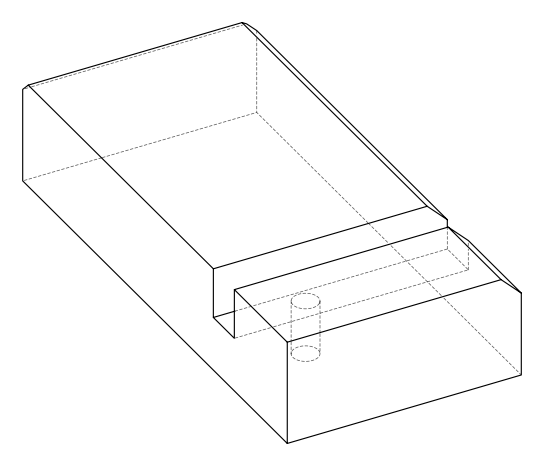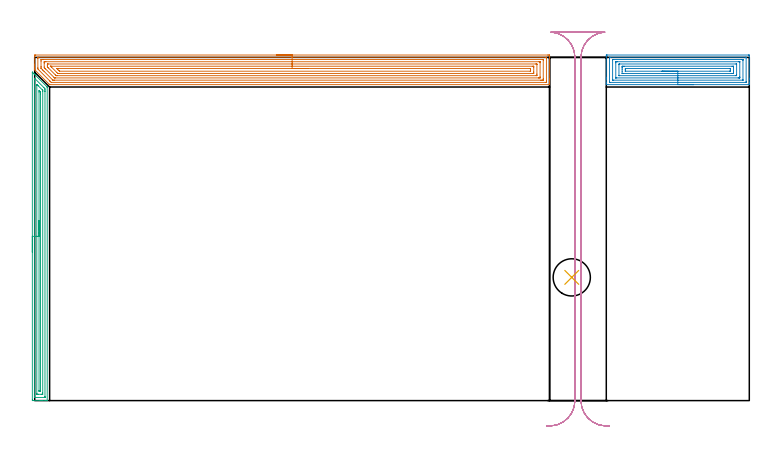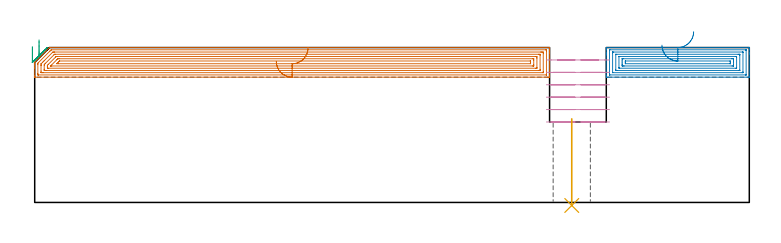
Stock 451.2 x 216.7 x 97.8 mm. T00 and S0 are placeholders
(PLAN: 5 operations, 2 tool changes, 37.6 min)
(1 AREA_MILL | FG_CHAMFER_SURFACE | UGT0205_001 | 18.38 min | 58198 mm3)
(2 AREA_MILL_1 | FG_CHAMFER_SURFACE_1 | UGT0205_001 | 5.37 min | 17143 mm3)
(3 AREA_MILL_2 | FG_CHAMFER_SURFACE_2 | UGT0205_001 | 6.68 min | 8887 mm3)
(4 MILL_RECTANGULAR_SLOT | SLOT_RECTANGULAR | UGT0201_004 | Follow Part, ap 8, ae 75% | 6.9 min | 361942 mm3)
(5 INDEXABLE_INSERT_DRILL_THROUGH_HOLE_FROM_SOLID | STEP1HOLE | NXT0302_018 | 0.23 min | 22027 mm3)
(TOOL UGT0205_001 | Chamfer Mill 20 x 3 x 45 deg. | D20 FL50 Z2)
(TOOL UGT0201_004 | End Mill 32 mm | D32 FL53 Z6)
(TOOL NXT0302_018 | Index. Insert Drill 23.5mm [880-D2350L25-03] | D23.5 PA176 FL71 Z2)
(OP 1 AREA_MILL)
G17 G21 G94 G90
T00 M6
G54
G17 G0 G90 X152.55 Y218.2 S1061 M3
G43 Z107.8 H0
Z89.1
G94 G1 X152.588 Z88.228 F250.
X152.702 Z87.363
X152.891 Z86.512
X153.153 Z85.68
X153.487 Z84.874
X153.89 Z84.1
X154.358 Z83.364
X154.89 Z82.672
X155.479 Z82.029
X156.122 Z81.44
X156.814 Z80.908
X157.55 Z80.44
X158.324 Z80.037
X159.13 Z79.703
X159.962 Z79.441
X160.813 Z79.252
X161.678 Z79.138
X162.55 Z79.1
X323.993
X324.497 Y218.199 Z79.101
X324.996 Y218.195 Z79.103
X325.091 Y218.192 Z79.106
X325.096 Y217.7 Z79.598
X325.1 Y217.102 Z80.196
Y203.253 Z94.042
Y202.655 Z94.639
Y202.081 Z95.215
Y201.77 Z95.526
Y201.196 Z96.1
Y200.885 Z96.409
Y200.263 Z97.036
Y199.852 Z97.448
Y199.52 Z97.77
X325.092 Y199.503 Z97.788
X324.944 Y199.5 Z97.8
X9.525
X9.405 Y199.504 Z97.79
X9.352 Y199.549 Z97.748
X9.187 Y199.713 Z97.587
X9.14 Y199.76 Z97.54
X0.157 Y208.743 Z88.555
X0.053 Y208.85 Z88.449
X0.01 Y208.896 Z88.403
X0. Y209.472 Z87.827
Y209.998 Z87.301
Y210.62 Z86.676
Y211.816 Z85.481
Y212.39 Z84.905
Y217.413 Z79.885
X0.003 Y217.7 Z79.598
X0.008 Y218.192 Z79.106
X0.104 Y218.195 Z79.103
X0.603 Y218.2 Z79.1
X162.55
Y216.786 Z80.514
X322.934 Y216.785 Z80.515
X323.029 Y216.783 Z80.517
X323.076 Y216.78 Z80.52
X323.09 Y216.778 Z80.522
X323.092 Y216.763 Z80.537
X323.097 Y216.662 Z80.638
X323.1 Y216.431 Z80.869
X323.099 Y201.77 Z95.53
X323.098 Y201.388 Z95.912
X323.09 Y201.002 Z96.298
X323.081 Y200.921 Z96.379
X323.036 Y200.919 Z96.381
X322.928 Y200.916 Z96.384
X322.713 Y200.914 Z96.386
X322.683
X10.634 Y200.915 Z96.385
X10.526 Y200.916 Z96.384
X10.473 Y200.918 Z96.382
X10.449 Y200.921 Z96.379
X10.418 Y200.941 Z96.359
X9.579 Y201.77 Z95.53
X9.526 Y201.824 Z95.476
X2.387 Y208.964 Z88.336
X2.01 Y209.353 Z87.947
X2.005 Y209.735 Z87.565
X2.001 Y210.118 Z87.182
Y215.93 Z81.37
X2.002 Y216.312 Z80.988
X2.01 Y216.698 Z80.602
X2.019 Y216.779 Z80.521
X2.064 Y216.781 Z80.519
X2.172 Y216.784 Z80.516
X2.387 Y216.786 Z80.514
X2.416
X162.55
Y215.372 Z81.928
X320.928 Y215.371 Z81.929
X321.038 Y215.369 Z81.931
X321.076 Y215.367 Z81.933
X321.09 Y215.365 Z81.935
X321.093 Y215.329 Z81.971
X321.097 Y215.215 Z82.085
X321.099 Y215.045 Z82.255
X321.1 Y214.874 Z82.426
Y203.37 Z93.93
X321.097 Y202.655 Z94.645
X321.095 Y202.49 Z94.81
X321.083 Y202.336 Z94.964
X320.928 Y202.334 Z94.966
X320.364 Y202.33 Z94.97
X320.036 Y202.329 Z94.971
X319.473 Y202.328 Z94.972
X12.532 Y202.329 Z94.971
X12.202 Y202.33 Z94.97
X11.635 Y202.333 Z94.967
X11.48 Y202.336 Z94.964
X11.31 Y202.494 Z94.806
X11.145 Y202.655 Z94.645
X5.834 Y207.965 Z89.335
X5.064 Y208.735 Z88.565
X4.949 Y208.85 Z88.45
X4.172 Y209.631 Z87.669
X4.075 Y209.735 Z87.565
X4.01 Y209.822 Z87.478
X4.004 Y209.901 Z87.399
X4. Y210.62 Z86.68
Y210.79 Z86.51
Y214.33 Z82.97
X4.003 Y215.045 Z82.255
X4.005 Y215.21 Z82.09
X4.017 Y215.365 Z81.935
X4.172 Y215.366 Z81.934
X4.736 Y215.371 Z81.93
X5.064 Z81.929
X5.627 Y215.372 Z81.928
X162.55
Y213.957 Z83.343
X318.456
X319.001 Y213.952 Z83.348
X319.06 Y213.95 Z83.35
X319.09 Y213.946 Z83.354
X319.092 Y213.902 Z83.398
X319.096 Y213.708 Z83.592
X319.1 Y213.318 Z83.982
Y204.425 Z92.875
X319.096 Y204.004 Z93.296
X319.091 Y203.794 Z93.506
X319.088 Y203.749 Z93.551
X319.037 Y203.747 Z93.553
X318.937 Y203.745 Z93.555
X318.251 Y203.743 Z93.557
X318.047
X13.095
X12.889 Y203.745 Z93.555
X12.548 Y203.75 Z93.55
X12.507 Y203.753 Z93.547
X12.438 Y203.818 Z93.482
X12.332 Y203.919 Z93.381
X12.202 Y204.046 Z93.254
X6.849 Y209.4 Z87.9
X6.518 Y209.735 Z87.565
X6.192 Y210.069 Z87.231
X6.01 Y210.263 Z87.037
X6. Y210.62 Z86.68
Y213.232 Z84.068
Y213.275 Z84.025
X6.004 Y213.696 Z83.604
X6.009 Y213.906 Z83.394
X6.011 Y213.951 Z83.349
X6.063 Y213.953 Z83.347
X6.163 Y213.955 Z83.345
X6.849 Y213.957 Z83.343
X7.053
X162.55
Y212.543 Z84.757
X316.467
X316.621 Y212.541 Z84.759
X316.93 Y212.536 Z84.764
X317.091 Y212.528 Z84.772
X317.094 Y212.479 Z84.821
X317.097 Y212.39 Z84.91
X317.1 Y212.133 Z85.167
X317.099 Y206.195 Z91.105
X317.097 Y205.57 Z91.73
X317.09 Y205.31 Z91.99
X317.076 Y205.164 Z92.136
X316.776 Y205.159 Z92.141
X316.621 Y205.158 Z92.142
X14.141 Y205.157 Z92.143
X13.987 Y205.158 Z92.142
X13.832 Y205.161 Z92.139
X13.542 Y205.168 Z92.132
X13.394 Y205.31 Z91.99
X13.095 Y205.605 Z91.695
X8.633 Y210.066 Z87.234
X8.087 Y210.62 Z86.68
X8.01 Y210.701 Z86.599
X8.007 Y210.777 Z86.523
X8.003 Y210.934 Z86.366
X8. Y211.248 Z86.052
X8.001 Y211.505 Z85.795
X8.003 Y212.13 Z85.17
X8.01 Y212.39 Z84.91
X8.024 Y212.536 Z84.764
X8.324 Y212.541 Z84.759
X8.479 Y212.543 Z84.757
X162.55
Y211.129 Z86.171
X314.169
X314.682 Y211.126 Z86.174
X315.068 Y211.122 Z86.178
X315.09 Y211.119 Z86.181
X315.096 Y211.095 Z86.205
X315.099 Y210.62 Z86.68
X315.1 Y210.206 Z87.094
Y207.494 Z89.806
X315.099 Y207.08 Z90.22
X315.096 Y206.605 Z90.695
X315.09 Y206.581 Z90.719
X315.068 Y206.578 Z90.722
X314.682 Y206.573 Z90.727
X314.303 Y206.572 Z90.728
X15.392
X14.879 Y206.574 Z90.726
X14.708 Y206.577 Z90.723
X14.578 Y206.581 Z90.719
X13.987 Y207.161 Z90.139
X10.527 Y210.62 Z86.68
X10.418 Y210.73 Z86.57
X10.134 Y211.015 Z86.285
X10.066 Y211.086 Z86.214
X10.036 Y211.121 Z86.179
Y211.123 Z86.177
X10.042 Y211.125 Z86.175
X10.108 Y211.127 Z86.173
X10.418 Y211.129 Z86.171
X10.797
X162.55
Y209.715 Z87.585
X312.919 Y209.714 Z87.586
X313.09 Y209.707 Z87.593
X313.097 Y209.654 Z87.646
X313.099 Y209.637 Z87.663
X313.1 Y208.649 Z88.651
X313.098 Y208.449 Z88.851
X313.092 Y208.047 Z89.253
X313.09 Y207.996 Z89.304
X313.083 Y207.992 Z89.308
X313.06 Y207.989 Z89.311
X313.006 Y207.987 Z89.313
X312.898 Y207.985 Z89.315
X312.877
X15.751 Y207.986 Z89.314
X15.643 Y207.99 Z89.31
X15.62 Y207.992 Z89.308
X15.485 Y208.121 Z89.179
X15.292 Y208.308 Z88.992
X14.747 Y208.85 Z88.45
X13.987 Y209.615 Z87.685
X13.942 Y209.666 Z87.634
X13.987 Y209.708 Z87.592
X14.013 Y209.709 Z87.591
X14.9 Y209.715 Z87.585
X162.55
X163.422 Z87.623
X164.286 Z87.737
X165.138 Z87.926
X165.97 Z88.188
X166.776 Z88.522
X167.55 Z88.925
X168.286 Z89.394
X168.978 Z89.925
X169.621 Z90.514
X170.21 Z91.157
X170.741 Z91.85
X171.21 Z92.585
X171.613 Z93.359
X171.947 Z94.165
X172.209 Z94.997
X172.398 Z95.849
X172.512 Z96.714
X172.55 Z97.585
G0 Z107.8
M5
M2
(OP 2 AREA_MILL_1)
G17 G21 G94 G90
T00 M6
G54
G17 G0 G90 X416.05 Y199.5 S1061 M3
G43 Z107.8 H0
G94 G1 X416.012 Z106.928 F250.
X415.898 Z106.063
X415.709 Z105.212
X415.447 Z104.38
X415.113 Z103.574
X414.71 Z102.8
X414.242 Z102.064
X413.71 Z101.372
X413.121 Z100.729
X412.478 Z100.14
X411.786 Z99.608
X411.05 Z99.14
X410.276 Z98.737
X409.47 Z98.403
X408.638 Z98.141
X407.786 Z97.952
X406.922 Z97.838
X406.05 Z97.8
X361.043
X360.908 Y199.503 Z97.788
X360.9 Y199.518 Z97.772
Y199.821 Z97.478
Y200.318 Z96.981
Y200.885 Z96.41
Y202.939 Z94.359
Y203.54 Z93.754
Y204.125 Z93.171
Y217.116 Z80.181
X360.904 Y217.7 Z79.597
X360.908 Y218.191 Z79.106
X360.99 Y218.194 Z79.103
X361.488 Y218.2 Z79.1
X450.612
X451.003 Y218.196 Z79.102
X451.19 Y218.191 Z79.106
X451.2 Y218. Z79.297
Y203.54 Z93.754
Y202.939 Z94.359
Y202.655 Z94.642
Y200.885 Z96.409
Y200.318 Z96.981
Y199.821 Z97.478
Y199.518 Z97.772
X451.192 Y199.503 Z97.788
X451.057 Y199.5 Z97.8
X406.05
Y200.914 Z96.386
X363.242
X363.051 Y200.916 Z96.384
X362.957 Y200.918 Z96.382
X362.917 Y200.921 Z96.379
X362.91 Y200.947 Z96.353
X362.905 Y201.035 Z96.265
X362.901 Y201.253 Z96.047
Y216.297 Z81.003
X362.907 Y216.666 Z80.634
X362.91 Y216.768 Z80.532
X362.925 Y216.779 Z80.521
X362.948 Y216.782 Z80.518
X363.055 Y216.784 Z80.516
X363.271 Y216.786 Z80.514
X448.858
X449.049 Y216.784 Z80.516
X449.143 Y216.782 Z80.518
X449.183 Y216.779 Z80.521
X449.19 Y216.753 Z80.547
X449.195 Y216.665 Z80.635
X449.199 Y216.447 Z80.853
Y201.403 Z95.897
X449.193 Y201.034 Z96.266
X449.19 Y200.932 Z96.368
X449.175 Y200.921 Z96.379
X449.152 Y200.918 Z96.382
X449.045 Y200.916 Z96.384
X448.829 Y200.914 Z96.386
X406.05
Y202.328 Z94.972
X365.382 Y202.329 Z94.971
X365.053 Y202.33 Z94.97
X364.944 Y202.332 Z94.968
X364.913 Y202.335 Z94.965
X364.907 Y202.402 Z94.898
X364.902 Y202.503 Z94.797
X364.9 Y202.655 Z94.645
Y202.808 Z94.492
X364.901 Y215.196 Z82.104
X364.91 Y215.348 Z81.952
X364.917 Y215.366 Z81.934
X364.931 Y215.368 Z81.932
X364.971 Y215.371 Z81.929
X446.718
X447.047 Y215.37 Z81.93
X447.156 Y215.368 Z81.932
X447.187 Y215.365 Z81.935
X447.193 Y215.298 Z82.002
X447.198 Y215.197 Z82.103
X447.2 Y215.045 Z82.255
Y214.892 Z82.408
X447.199 Y202.504 Z94.796
X447.19 Y202.352 Z94.948
X447.183 Y202.334 Z94.966
X447.169 Y202.332 Z94.968
X447.129 Y202.329 Z94.971
X406.05 Y202.328 Z94.972
Y203.743 Z93.557
X367.523
X366.984 Y203.745 Z93.555
X366.923 Y203.748 Z93.552
X366.91 Y203.749 Z93.551
X366.907 Y203.766 Z93.534
X366.904 Y203.811 Z93.489
X366.901 Y203.995 Z93.305
X366.9 Y213.275 Z84.025
X366.903 Y213.685 Z83.615
X366.907 Y213.89 Z83.41
X366.91 Y213.94 Z83.36
X366.919 Y213.951 Z83.349
X366.942 Y213.953 Z83.347
X367.042 Y213.955 Z83.345
X367.727 Y213.957 Z83.343
X367.931
X444.577
X445.116 Y213.955 Z83.345
X445.177 Y213.952 Z83.348
X445.19 Y213.951 Z83.349
X445.193 Y213.934 Z83.366
X445.197 Y213.889 Z83.411
X445.199 Y213.705 Z83.595
X445.2 Y204.425 Z92.875
X445.197 Y204.015 Z93.285
X445.193 Y203.81 Z93.49
X445.19 Y203.76 Z93.54
X445.181 Y203.749 Z93.551
X445.158 Y203.747 Z93.553
X445.058 Y203.745 Z93.555
X444.373 Y203.743 Z93.557
X444.169
X406.05
Y205.157 Z92.143
X369.355
X369.046 Y205.158 Z92.142
X368.958 Y205.161 Z92.139
X368.911 Y205.164 Z92.136
X368.908 Y205.172 Z92.128
X368.903 Y205.224 Z92.076
X368.901 Y205.31 Z91.99
Y212.109 Z85.191
X368.906 Y212.39 Z84.91
X368.91 Y212.534 Z84.766
X369.201 Y212.54 Z84.76
X369.356 Y212.542 Z84.758
X442.745 Y212.543 Z84.757
X443.054 Y212.542 Z84.758
X443.142 Y212.539 Z84.761
X443.189 Y212.536 Z84.764
X443.192 Y212.528 Z84.772
X443.197 Y212.476 Z84.824
X443.199 Y212.39 Z84.91
Y205.591 Z91.709
X443.194 Y205.31 Z91.99
X443.19 Y205.166 Z92.134
X442.899 Y205.16 Z92.14
X442.744 Y205.158 Z92.142
X406.05 Y205.157 Z92.143
Y206.571 Z90.729
X371.804
X371.292 Y206.572 Z90.728
X370.91 Y206.574 Z90.726
X370.907 Y206.577 Z90.723
X370.902 Y206.582 Z90.718
X370.9 Y207.965 Z89.335
Y209.239 Z88.061
Y210.124 Z87.176
X370.903 Y210.62 Z86.68
X370.908 Y211.002 Z86.298
X370.917 Y211.122 Z86.178
X371.036 Y211.124 Z86.176
X371.292 Y211.127 Z86.173
X371.671 Y211.129 Z86.171
X372.183
X440.296
X440.808 Y211.128 Z86.172
X441.19 Y211.126 Z86.174
X441.193 Y211.123 Z86.177
X441.198 Y211.118 Z86.182
X441.2 Y210.62 Z86.68
Y210.231 Z87.069
Y208.461 Z88.839
Y207.576 Z89.724
X441.197 Y207.08 Z90.22
X441.193 Y206.698 Z90.602
X441.183 Y206.578 Z90.722
X441.064 Y206.576 Z90.724
X440.808 Y206.573 Z90.727
X440.429 Y206.571 Z90.729
X439.917
X406.05
Y207.985 Z89.315
X373.054
X372.966 Y207.987 Z89.313
X372.923 Y207.989 Z89.311
X372.91 Y207.992 Z89.308
X372.906 Y208.003 Z89.297
X372.901 Y208.04 Z89.26
X372.9 Y208.052 Z89.248
Y209.023 Z88.277
X372.903 Y209.196 Z88.104
X372.91 Y209.542 Z87.758
X372.921 Y209.708 Z87.592
X373.095 Y209.715 Z87.585
X439.046
X439.134 Y209.713 Z87.587
X439.177 Y209.711 Z87.589
X439.19 Y209.708 Z87.592
X439.194 Y209.697 Z87.603
X439.199 Y209.66 Z87.64
X439.2 Y209.648 Z87.652
Y208.677 Z88.623
X439.197 Y208.504 Z88.796
X439.19 Y208.158 Z89.142
X439.179 Y207.992 Z89.308
X439.005 Y207.985 Z89.315
X406.05
X405.178 Z89.353
X404.314 Z89.467
X403.462 Z89.655
X402.63 Z89.918
X401.824 Z90.252
X401.05 Z90.654
X400.314 Z91.123
X399.622 Z91.654
X398.979 Z92.244
X398.39 Z92.887
X397.858 Z93.579
X397.39 Z94.315
X396.987 Z95.089
X396.653 Z95.895
X396.391 Z96.727
X396.202 Z97.578
X396.088 Z98.443
X396.05 Z99.315
G0 Z107.8
M5
M2
(OP 3 AREA_MILL_2)
G17 G21 G94 G90
T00 M6
G54
G17 G0 G90 X-1.5 Y93.7 S1061 M3
G43 Z107.8 H0
Z98.4
G94 G1 Y93.738 Z97.528 F250.
Y93.852 Z96.664
Y94.041 Z95.812
Y94.303 Z94.98
Y94.637 Z94.174
Y95.04 Z93.4
Y95.508 Z92.664
Y96.04 Z91.972
Y96.629 Z91.329
Y97.272 Z90.74
Y97.964 Z90.208
Y98.7 Z89.74
Y99.474 Z89.337
Y100.28 Z89.003
Y101.112 Z88.741
Y101.964 Z88.552
Y102.828 Z88.438
Y103.7 Z88.4
X-1.499 Y207.388 Z88.399
X-1.496 Z88.402
X-1.489 Z88.409
X-1.389 Y207.29 Z88.51
X-1.243 Y207.143 Z88.657
X-0.729 Y206.631 Z89.166
X-0.573 Y206.474 Z89.324
X-0.445 Y206.346 Z89.452
X-0.292 Y206.195 Z89.603
X-0.146 Y206.047 Z89.752
X0.001 Y205.9 Z89.899
X0.144 Y205.758 Z90.04
X0.281 Y205.62 Z90.179
X0.447 Y205.454 Z90.345
X0.581 Y205.321 Z90.477
X0.708 Y205.193 Z90.606
X7.587 Y198.313 Z97.486
X7.833 Y198.065 Z97.729
X7.897 Y197.995 Z97.789
X7.9 Y197.867 Z97.8
Y0.161
X7.898 Y0.01 Z97.788
X7.782 Y0.003 Z97.674
X7.659 Y0. Z97.558
X7.322 Z97.221
X6.692 Z96.587
X4.631 Z94.529
X4.073 Z93.968
X3.479 Z93.375
X-1.165 Z88.732
X-1.449 Y0.004 Z88.449
X-1.492 Y0.01 Z88.405
X-1.499 Y0.055 Z88.399
X-1.5 Y0.607 Z88.4
Y103.7
X-0.086 Z89.814
X-0.085 Y203.222 Z89.815
X-0.084 Y203.415 Z89.816
X-0.081 Y203.51 Z89.819
X-0.08 Y203.518 Z89.82
X-0.068 Y203.51 Z89.832
X-0.038 Y203.484 Z89.862
X0.228 Y203.222 Z90.128
X5.819 Y197.63 Z95.719
X6.469 Y196.974 Z96.369
X6.482 Y196.297 Z96.382
X6.484 Y196.082 Z96.384
X6.486 Y195.401 Z96.386
Y195.189
X6.485 Y2.604 Z96.385
X6.484 Y2.392 Z96.384
X6.48 Y2.053 Z96.38
X6.479 Y2.018 Z96.379
X6.433 Y2.01 Z96.333
X6.331 Y2.005 Z96.231
X6.202 Y2.001 Z96.102
X0.581 Y2. Z90.481
X0.09 Y2.001 Z89.99
X-0.042 Y2.007 Z89.858
X-0.067 Y2.01 Z89.833
X-0.079 Y2.02 Z89.821
X-0.081 Y2.048 Z89.819
X-0.084 Y2.18 Z89.816
X-0.085 Y2.392 Z89.815
X-0.086 Y3.074 Z89.814
Y103.7
X1.328 Z91.228
X1.329 Y198.887 Z91.229
X1.332 Y199.652 Z91.232
X1.333 Y199.653 Z91.233
X1.344 Y199.652 Z91.244
X1.454 Y199.545 Z91.354
X2.241 Y198.76 Z92.141
X4.919 Y196.082 Z94.819
X4.946 Y196.054 Z94.846
X5.049 Y195.943 Z94.949
X5.059 Y195.931 Z94.959
X5.064 Y195.88 Z94.964
X5.068 Y195.744 Z94.968
X5.071 Y195.574 Z94.971
Y195.317
X5.072 Y195.189 Z94.972
X5.071 Y4.942 Z94.971
X5.069 Y4.178 Z94.969
X5.067 Y4.054 Z94.967
X5.065 Y4.016 Z94.965
X5.032 Y4.01 Z94.932
X4.946 Y4.007 Z94.846
X4.246 Y4. Z94.146
X4.073 Z93.973
X2.501 Z92.401
X1.627 Z91.527
X1.454 Y4.002 Z91.354
X1.396 Y4.005 Z91.296
X1.351 Y4.01 Z91.251
X1.335 Y4.02 Z91.235
X1.333 Y4.05 Z91.233
X1.33 Y4.178 Z91.23
X1.329 Y4.305 Z91.229
X1.328 Y103.7 Z91.228
X2.743 Z92.643
Y194.763
X2.746 Y195.189 Z92.646
X2.749 Y195.65 Z92.649
X2.759 Y195.781 Z92.659
X3.043 Y195.504 Z92.943
X3.2 Y195.35 Z93.1
X3.361 Y195.189 Z93.261
X3.53 Y195.015 Z93.43
X3.643 Y194.896 Z93.543
X3.65 Y194.837 Z93.55
X3.654 Y194.726 Z93.554
X3.656 Y194.297 Z93.556
X3.657 Y193.829 Z93.557
Y193.404
Y6.232
X3.656 Y6.107 Z93.556
X3.652 Y6.025 Z93.552
X3.65 Y6.009 Z93.55
X3.643 Y6.007 Z93.543
X3.618 Y6.004 Z93.518
X3.2 Y6. Z93.1
X3.163 Z93.063
X2.792 Y6.008 Z92.692
X2.751 Y6.01 Z92.651
X2.748 Y6.039 Z92.648
X2.745 Y6.085 Z92.645
X2.743 Y6.13 Z92.643
Y103.7
Y104.572 Z92.681
Y105.436 Z92.795
Y106.288 Z92.983
Y107.12 Z93.246
Y107.926 Z93.58
Y108.7 Z93.982
Y109.436 Z94.451
Y110.128 Z94.982
Y110.771 Z95.572
Y111.36 Z96.215
Y111.892 Z96.907
Y112.36 Z97.643
Y112.763 Z98.416
Y113.097 Z99.222
Y113.359 Z100.054
Y113.548 Z100.906
Y113.662 Z101.771
Y113.7 Z102.643
G0 Z107.8
M5
M2
(OP 4 MILL_RECTANGULAR_SLOT)
G17 G21 G94 G90
T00 M6
G54
G17 G0 G90 X362.915 Y-16.154 S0 M3
G43 Z107.8 H0
Z89.967
G94 G1 X359.921 Y-15.97 F250.
G2 X344.9 Y0. R16. F500.
G1 Y216.7
G2 X355.852 Y231.883 R16.
G1 X355.862 Y231.911
G3 X350.892 Y232.7 R16.
G1 X335.1
G3 X330.139 Y231.911 R16.
G1 X330.148 Y231.883
G2 X341.1 Y216.7 R16.
G1 Y0.
G2 X326.079 Y-15.97 R16.
G1 X323.085 Y-16.154 F250.
G0 X362.915 Z82.133
G1 X359.921 Y-15.97
G2 X344.9 Y0. R16. F500.
G1 Y216.7
G2 X358.635 Y232.539 R16.
G1 X358.639 Y232.569
G3 X356.593 Y232.7 R16.
G1 X329.418
G3 X327.366 Y232.568 R16.
G1 X327.37 Y232.538
G2 X341.1 Y216.7 R16.
G1 Y0.
G2 X326.079 Y-15.97 R16.
G1 X323.085 Y-16.154 F250.
G0 X362.915 Z74.3
G1 X359.921 Y-15.97
G2 X344.9 Y0. R16. F500.
G1 Y216.7
G2 X359.921 Y232.67 R16.
G1 Y232.7
X326.079
Y232.67
G2 X341.1 Y216.7 R16.
G1 Y0.
G2 X326.079 Y-15.97 R16.
G1 X323.085 Y-16.154 F250.
G0 X362.915 Z66.467
G1 X359.921 Y-15.97
G2 X344.9 Y0. R16. F500.
G1 Y216.7
G2 X359.921 Y232.67 R16.
G1 Y232.7
X326.079
Y232.67
G2 X341.1 Y216.7 R16.
G1 Y0.
G2 X326.079 Y-15.97 R16.
G1 X323.085 Y-16.154 F250.
G0 X362.915 Z58.633
G1 X359.921 Y-15.97
G2 X344.9 Y0. R16. F500.
G1 Y216.7
G2 X359.921 Y232.67 R16.
G1 Y232.7
X326.079
Y232.67
G2 X341.1 Y216.7 R16.
G1 Y0.
G2 X326.079 Y-15.97 R16.
G1 X323.085 Y-16.154 F250.
G0 X362.915 Z50.8
G1 X359.921 Y-15.97
G2 X344.9 Y0. R16. F500.
G1 Y216.7
G2 X359.921 Y232.67 R16.
G1 Y232.7
X326.079
Y232.67
G2 X341.1 Y216.7 R16.
G1 Y0.
G2 X326.079 Y-15.97 R16.
G1 X323.085 Y-16.154 F250.
G0 Z107.8
M5
M2
(OP 5 INDEXABLE_INSERT_DRILL_THROUGH_HOLE_FROM_SOLID)
G17 G21 G94 G90
T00 M6
G54
G17 G0 G90 X339.1 Y77.8 S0 M3
G43 Z107.8 H1
G94 G81 G98 Z-1.91 F250. R52.8
G80
M5
M2
